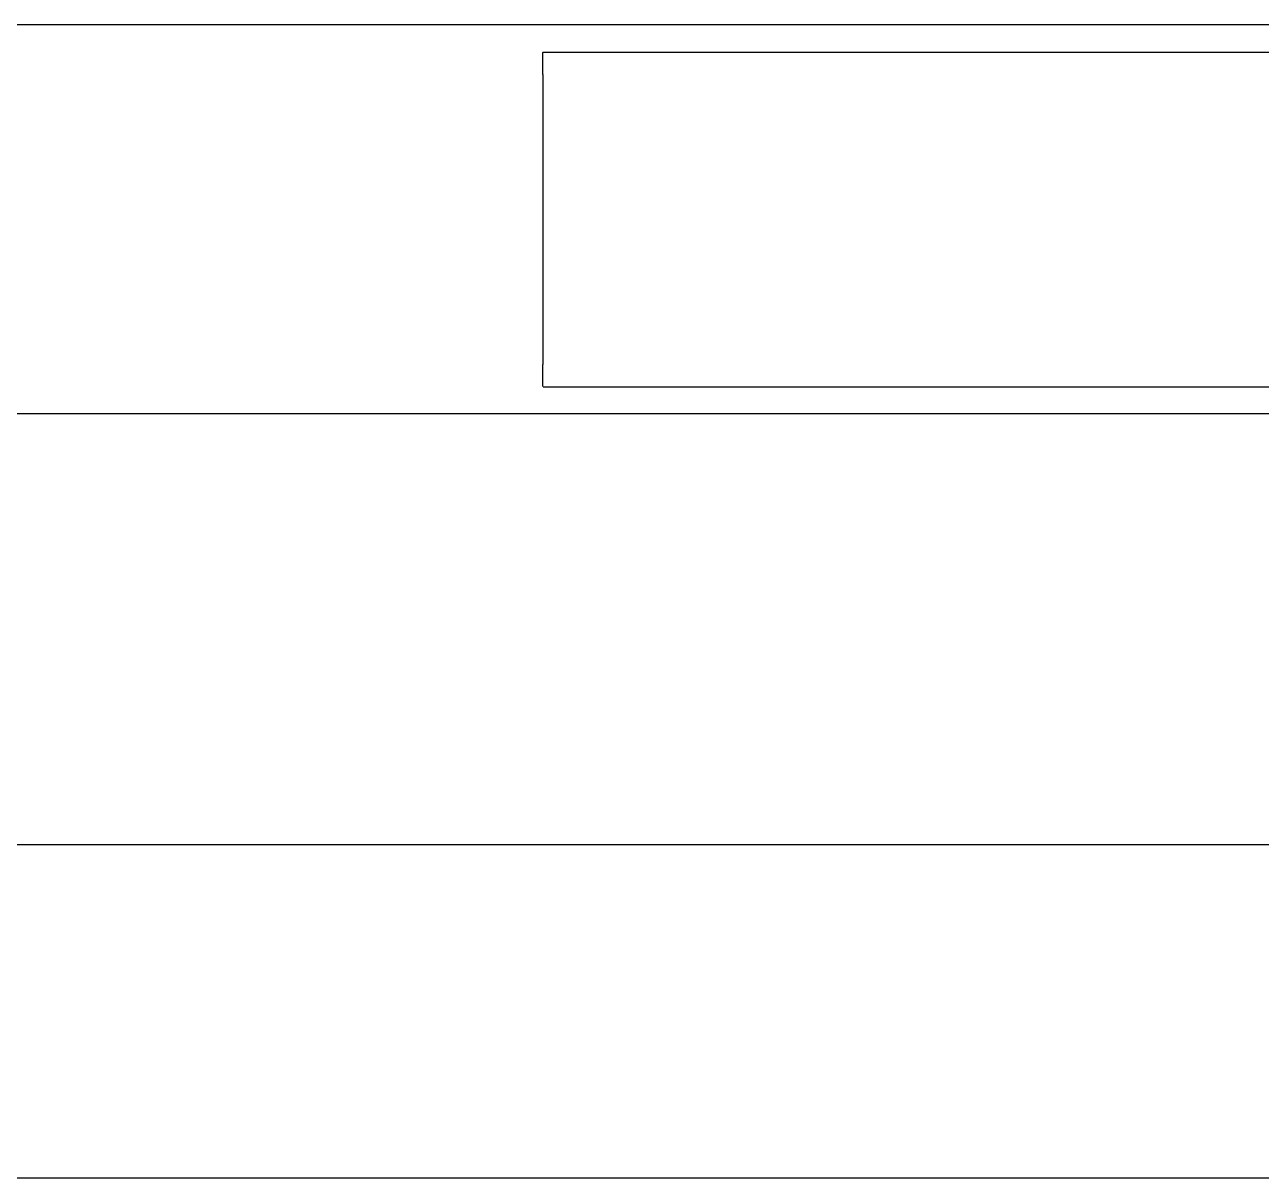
# Model space of a CAD drawing. Header units: millimetres. Extents: x 7589 to 12925, y 625 to 5429.
# Drawn here: x 12112.5 to 12179, y 3599.5 to 3661.6 of the extents above; entities that cross this region are included whole.
import ezdxf

# ---------------------------------------------------------------- set-up
doc = ezdxf.new("R2010")
doc.units = ezdxf.units.MM
doc.header["$LTSCALE"] = 307.34
doc.layers.get('0').update_dxf_attribs({"linetype": 'CONTINUOUS'})

msp = doc.modelspace()

# ---------------------------------------------------------------- linework, layer by layer
at = {"color": 0, "linetype": 'Continuous'}
for p, q in [((12198.70167, 3661.56476), (12005.81835, 3661.56476)), ((12140.39774, 3660.09703), (12236.01961, 3660.09703)), ((12140.37657, 3658.89703), (12140.37657, 3643.29703)), ((12140.39774, 3642.09703), (12236.01961, 3642.09703)), ((12203.90862, 3640.62935), (12009.87511, 3640.62935)), ((12453.74687, 3617.46186), (11804.2292, 3617.46186)), ((12453.74687, 3617.46186), (11804.2292, 3617.46186)), ((12453.74687, 3599.52202), (11803.66322, 3599.52202)), ((12453.74687, 3599.52202), (11803.66322, 3599.52202))]:
    msp.add_line(p, q, dxfattribs=at)
for points, knots in [([(12140.37119, 3659.76902), (12140.37119, 3659.85038), (12140.38926, 3659.92341), (12140.36889, 3660.09703), (12140.39774, 3660.09703)], [0, 0, 0, 0, 0.73825921, 1, 1, 1, 1]), ([(12140.37657, 3658.89703), (12140.37657, 3658.97816), (12140.37582, 3659.26883), (12140.3712, 3659.55948), (12140.37119, 3659.76902)], [0, 0, 0, 0, 0.27910953, 1, 1, 1, 1]), ([(12140.37119, 3642.42506), (12140.37119, 3642.48608), (12140.37332, 3642.77674), (12140.37657, 3643.06739), (12140.37657, 3643.29703)], [0, 0, 0, 0, 0.20993465, 1, 1, 1, 1]), ([(12140.39774, 3642.09703), (12140.36884, 3642.09703), (12140.38932, 3642.27071), (12140.37119, 3642.34375), (12140.37119, 3642.42506)], [0, 0, 0, 0, 0.26227053, 1, 1, 1, 1])]:
    msp.add_open_spline(points, degree=3, knots=knots, dxfattribs=at)

doc.saveas('drawing.dxf')
